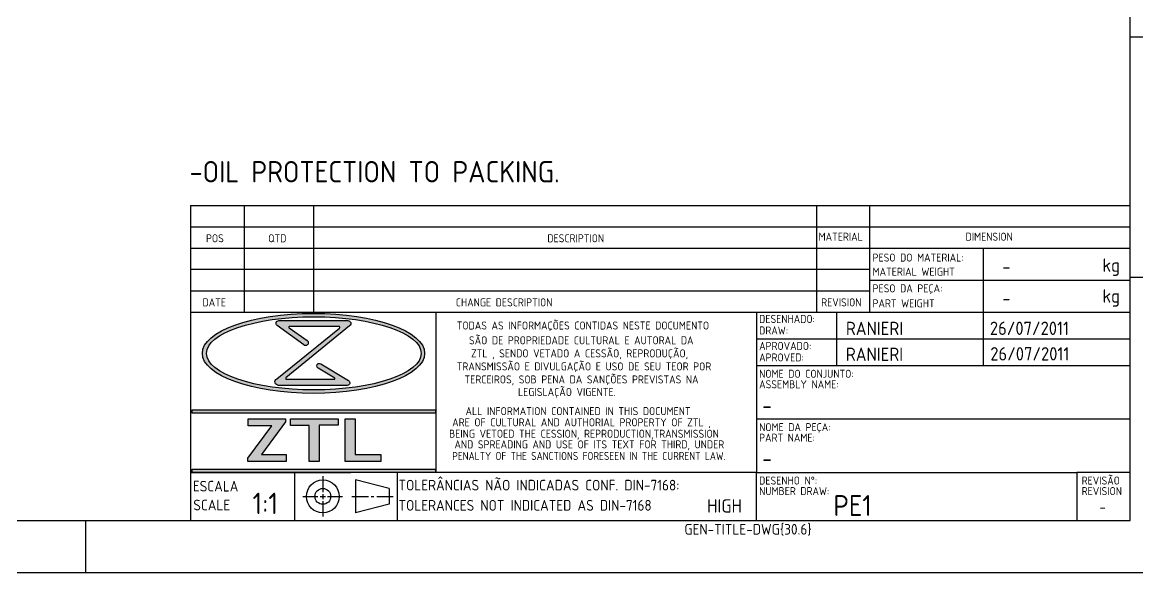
# Model space of a CAD drawing. Extents: x -1001 to 90, y -138 to 385.
# Drawn here: x -652.1 to -276, y -137.9 to 47.7 of the extents above; entities that cross this region are included whole.
import ezdxf
from ezdxf.enums import TextEntityAlignment as Align

# ---------------------------------------------------------------- set-up
doc = ezdxf.new("R2010")
doc.units = 0
doc.header["$LTSCALE"] = 0.5
doc.layers.get('0').update_dxf_attribs({"linetype": 'CONTINUOUS'})
for name, color, linetype, lineweight in [('AM_0', 7, 'CONTINUOUS', 30), ('AM_8', 1, 'CONTINUOUS', 25), ('AM_BOR', 7, 'CONTINUOUS', 50)]:
    doc.layers.add(name, color=color, linetype=linetype, lineweight=lineweight)
doc.styles.add('ACISOTS', font='isocp.shx', dxfattribs={"height": 1})
doc.styles.get("Standard").update_dxf_attribs({"font": 'ISOCP.SHX'})

# ---------------------------------------------------------------- blocks, each defined once
blk = doc.blocks.new('A3 ZTL')
for p, q in [((401.17, 9.78), (401.17, 280.82)), ((19.57, 9.78), (401.17, 9.78))]:
    blk.add_line(p, q)
at = {"layer": 'AM_BOR', "color": 135, "lineweight": 25}
for p, q in [((406.07, 100.29), (401.17, 100.29)), ((406.07, 55.28), (401.17, 55.28)), ((205.48, 9.78), (205.48, 0)), ((410.96, 0), (0, 0))]:
    blk.add_line(p, q, dxfattribs=at)

msp = doc.modelspace()

# ---------------------------------------------------------------- hatches: boundary and pattern name
at = {"layer": 'AM_8'}
h = msp.add_hatch(color=135, dxfattribs=at)
edge = h.paths.add_edge_path()
edge.add_ellipse((-553.9, -63.93), major_axis=(37.47, 0), ratio=0.359907, start_angle=191.4592, end_angle=452.8175)
edge.add_ellipse((-553.9, -63.93), major_axis=(37.47, 0), ratio=0.359907, start_angle=92.8175, end_angle=191.4592)
edge = h.paths.add_edge_path(flags=16)
edge.add_ellipse((-553.78, -63.93), major_axis=(36.2, 0), ratio=0.340664, start_angle=93.067, end_angle=371.4592)
edge.add_ellipse((-553.78, -63.93), major_axis=(36.2, 0), ratio=0.340664, start_angle=11.4592, end_angle=93.067)
h = msp.add_hatch(color=135, dxfattribs=at)
edge = h.paths.add_edge_path()
edge.add_line((-545.17, -55.39), (-566.26, -72.47))
edge.add_arc((-565.69, -73.52), 1.19, 118.1409, 270)
edge.add_line((-565.69, -74.71), (-542.5, -74.71))
edge.add_arc((-542.53, -73.83), 0.879, 271.9685, 418.9108)
edge.add_line((-542.08, -73.08), (-551.47, -67.42))
edge.add_arc((-551.91, -68.15), 0.855, 58.6682, 238.8052)
edge.add_line((-552.36, -68.88), (-546.74, -72.28))
edge.add_arc((-546.87, -72.45), 0.216, -90, 54.6545, ccw=False)
edge.add_line((-546.87, -72.67), (-563.03, -72.67))
edge.add_arc((-562.99, -72.37), 0.3, 129.2364, 260.8226, ccw=False)
edge.add_line((-563.18, -72.14), (-541.7, -54.6))
edge.add_arc((-542.26, -53.83), 0.952, 306.0702, 450)
edge.add_line((-542.26, -52.88), (-565.55, -52.88))
edge.add_arc((-565.59, -53.8), 0.923, 87.7272, 233.7471)
edge.add_line((-566.13, -54.55), (-557.19, -61.11))
edge.add_arc((-556.61, -60.35), 0.948, 232.4714, 414.7334)
edge.add_line((-556.06, -59.58), (-562.09, -55.32))
edge.add_arc((-561.97, -55.09), 0.259, 90, 242.5235, ccw=False)
edge.add_line((-561.97, -54.83), (-545.31, -54.83))
edge.add_arc((-545.36, -55.14), 0.316, -50.9964, 80.7655, ccw=False)
for points in [[(-594.81, -84.08), (-512.74, -84.08), (-512.74, -82.99), (-594.81, -82.99)], [(-576.04, -99.28), (-576.04, -100.36), (-563.09, -100.36), (-563.09, -98.08), (-571.48, -98.08), (-563.33, -87.06), (-563.33, -85.98), (-575.92, -85.98), (-575.92, -88.37), (-567.94, -88.37)], [(-561.65, -88.25), (-555.41, -88.25), (-555.41, -100.36), (-552, -100.36), (-552, -88.13), (-545.58, -88.13), (-545.58, -85.98), (-561.65, -85.98)], [(-531.2, -100.42), (-531.2, -98.08), (-539.89, -98.08), (-539.89, -85.98), (-543.25, -85.98), (-543.25, -100.42)], [(-512.74, -102.96), (-594.81, -102.96), (-594.81, -104.05), (-512.74, -104.05)]]:
    msp.add_hatch(color=135, dxfattribs=at).paths.add_polyline_path(points)

# ---------------------------------------------------------------- linework, layer by layer
at = {"layer": 'AM_8', "color": 135}
for p, q in [((-595.32, -14.05), (-595.32, -120.25)), ((-595.32, -14.05), (-278.52, -14.05)), ((-577.32, -14.05), (-577.32, -50.05)), ((-553.92, -14.05), (-553.92, -50.05)), ((-384.27, -14.05), (-384.27, -50.05)), ((-366.27, -50.05), (-366.27, -14.05)), ((-595.32, -21.25), (-278.52, -21.25)), ((-595.32, -28.45), (-278.52, -28.45)), ((-328.02, -28.45), (-328.02, -39.25)), ((-278.52, -120.25), (-278.52, -28.45)), ((-366.27, -35.65), (-595.32, -35.65)), ((-366.27, -39.25), (-278.52, -39.25)), ((-328.02, -39.25), (-328.02, -50.05)), ((-595.32, -42.85), (-366.27, -42.85)), ((-595.32, -50.05), (-404.52, -50.05)), ((-512.64, -50.05), (-512.64, -104.05)), ((-404.52, -50.05), (-404.52, -84.25)), ((-404.52, -50.05), (-278.52, -50.05)), ((-377.52, -50.05), (-377.52, -68.05)), ((-328.02, -50.05), (-328.02, -68.05)), ((-565.55, -52.88), (-542.26, -52.88)), ((-404.52, -59.05), (-278.52, -59.05)), ((-404.52, -68.05), (-278.52, -68.05)), ((-594.81, -84.08), (-594.81, -82.99)), ((-594.81, -82.99), (-512.74, -82.99)), ((-512.74, -84.08), (-594.81, -84.08)), ((-575.92, -88.37), (-575.92, -85.98)), ((-575.92, -85.98), (-563.33, -85.98)), ((-563.33, -85.98), (-563.33, -87.06)), ((-561.65, -88.25), (-561.65, -85.98)), ((-561.65, -85.98), (-545.58, -85.98)), ((-545.58, -85.98), (-545.58, -88.13)), ((-543.25, -100.42), (-543.25, -85.98)), ((-543.25, -85.98), (-539.89, -85.98)), ((-539.89, -85.98), (-539.89, -98.08)), ((-512.74, -82.99), (-512.74, -84.08)), ((-404.52, -84.25), (-404.52, -104.05)), ((-404.52, -86.05), (-278.52, -86.05)), ((-576.04, -99.28), (-567.94, -88.37)), ((-567.94, -88.37), (-575.92, -88.37)), ((-563.33, -87.06), (-571.48, -98.08)), ((-555.41, -88.25), (-561.65, -88.25)), ((-555.41, -100.36), (-555.41, -88.25)), ((-552, -88.13), (-552, -100.36)), ((-545.58, -88.13), (-552, -88.13)), ((-576.04, -100.36), (-576.04, -99.28)), ((-563.09, -100.36), (-576.04, -100.36)), ((-571.48, -98.08), (-563.09, -98.08)), ((-563.09, -98.08), (-563.09, -100.36)), ((-552, -100.36), (-555.41, -100.36)), ((-531.2, -100.42), (-543.25, -100.42)), ((-539.89, -98.08), (-531.2, -98.08)), ((-531.2, -98.08), (-531.2, -100.42)), ((-595.32, -104.05), (-541.32, -104.05)), ((-404.52, -104.05), (-595.32, -104.05)), ((-594.81, -102.96), (-512.74, -102.96)), ((-594.81, -104.05), (-594.81, -102.96)), ((-512.74, -104.05), (-594.81, -104.05)), ((-560.33, -104.05), (-560.33, -120.25)), ((-525.67, -104.05), (-525.67, -120.25)), ((-512.74, -102.96), (-512.74, -104.05)), ((-404.52, -120.25), (-404.52, -104.05)), ((-404.52, -104.05), (-296.52, -104.05)), ((-278.52, -104.05), (-296.52, -104.05)), ((-296.52, -104.05), (-296.52, -120.25)), ((-550.74, -105.35), (-550.74, -110.69)), ((-528.37, -109.48), (-539.69, -106.61)), ((-539.69, -106.61), (-539.69, -117.69)), ((-557.51, -112.15), (-552.43, -112.15)), ((-551.66, -112.15), (-549.87, -112.15)), ((-550.74, -111.44), (-550.74, -113.03)), ((-549.18, -112.15), (-544.13, -112.15)), ((-540.92, -112.15), (-535.36, -112.15)), ((-534.5, -112.15), (-533.6, -112.15)), ((-532.57, -112.15), (-527.05, -112.15)), ((-528.37, -109.48), (-528.37, -114.82)), ((-550.74, -113.75), (-550.74, -118.95)), ((-528.37, -114.82), (-539.69, -117.69)), ((-595.32, -120.25), (-278.52, -120.25))]:
    msp.add_line(p, q, dxfattribs=at)
msp.add_lwpolyline([(-565.55, -52.88), (-542.26, -52.88, -0.726075), (-541.7, -54.6), (-563.18, -72.14, 0.646844), (-563.03, -72.67), (-546.87, -72.67, 0.730915), (-546.74, -72.28), (-552.36, -68.88, -1.001197), (-551.47, -67.42), (-542.08, -73.08, -0.746343), (-542.5, -74.71), (-565.69, -74.71, -0.780296), (-566.26, -72.47), (-545.17, -55.39, 0.647932), (-545.31, -54.83), (-561.97, -54.83, 0.78497), (-562.09, -55.32), (-556.06, -59.58, -1.019937), (-557.19, -61.11), (-566.13, -54.55, -0.740095), (-565.55, -52.88, -0.257794)], format="xyb", dxfattribs=at)
for radius in [5.54, 2.67]:
    msp.add_circle((-550.74, -112.15), radius, dxfattribs=at)
for centre, major_axis, ratio in [((-553.9, -63.93), (-37.47, 0), 0.359907), ((-553.78, -63.93), (-36.2, 0), 0.340664)]:
    msp.add_ellipse(centre, major_axis=major_axis, ratio=ratio, dxfattribs=at)

# ---------------------------------------------------------------- block references
at = {"layer": 'AM_0', "lineweight": 0, "xscale": 1.8, "yscale": 1.8, "zscale": 1.8}
msp.add_blockref('A3 ZTL', (-1000.63, -137.86), dxfattribs=at)

# ---------------------------------------------------------------- texts
at = {"layer": 'AM_8'}
msp.add_text('-OIL PROTECTION TO PACKING.', height=7.2, dxfattribs=at).set_placement((-595.69, -6.3))
at = {"layer": 'AM_8', "color": 135}
for s, height, p in [('POS', 2.7, (-590.14, -26.49)), ('QTD', 2.7, (-569.15, -26.49)), ('                    DESCRIPTION', 2.7, (-505.9, -26.49)), ('MATERIAL', 2.7, (-383.56, -25.96)), ('DIMENSION', 2.7, (-334.01, -25.96)), ('PESO DO MATERIAL:', 2.7, (-365.36, -32.99)), ('kg', 4.5, (-287.82, -36.44)), ('MATERIAL WEIGHT', 2.7, (-365.36, -37.77)), ('PESO DA PEÇA:', 2.7, (-365.36, -43.37)), ('kg', 4.5, (-287.82, -46.83)), ('DATE', 2.7, (-591.33, -48.09)), ('CHANGE DESCRIPTION', 2.7, (-505.9, -48.09)), ('REVISION', 2.7, (-382.69, -48.09)), ('PART WEIGHT', 2.7, (-365.36, -48.41)), ('TODAS AS INFORMAÇÕES CONTIDAS NESTE DOCUMENTO', 2.7, (-505.59, -55.9)), ('DESENHADO:', 2.7, (-403.61, -53.69)), ('DRAW:', 2.7, (-403.61, -57.57)), ('SÃO DE PROPRIEDADE CULTURAL E AUTORAL DA', 2.7, (-501.46, -60.89)), ('APROVADO:', 2.7, (-403.61, -62.78)), ('ZTL , SENDO VETADO A CESSÃO, REPRODUÇÃO,', 2.7, (-500.77, -65.28)), ('TRANSMISSÃO E DIVULGAÇÃO E USO DE SEU TEOR POR', 2.7, (-505.59, -69.68)), ('APROVED:', 2.7, (-403.61, -66.66)), ('TERCEIROS, SOB PENA DA SANÇÕES PREVISTAS NA', 2.7, (-502.98, -74.07)), ('NOME DO CONJUNTO:', 2.7, (-403.61, -72.16)), ('LEGISLAÇÃO VIGENTE.', 2.7, (-484.92, -78.3)), ('ASSEMBLY NAME:', 2.7, (-403.61, -75.71)), ('ALL INFORMATION CONTAINED IN THIS DOCUMENT', 2.7, (-502.62, -84.76)), ('ARE OF CULTURAL AND AUTHORIAL PROPERTY OF ZTL ,', 2.7, (-507.12, -88.53)), ('BEING VETOED THE CESSION, REPRODUCTION,TRANSMISSION', 2.7, (-508.17, -92.37)), ('NOME DA PEÇA:', 2.7, (-403.61, -90.16)), ('AND SPREADING AND USE OF ITS TEXT FOR THIRD, UNDER', 2.7, (-506.35, -95.96)), ('PART NAME:', 2.7, (-403.61, -93.71)), ('REVISÃO', 2.7, (-294.85, -108.16)), ('ESCALA', 3.6, (-594.58, -110.5)), ('TOLERÂNCIAS NÃO INDICADAS CONF. DIN-7168:', 3.6, (-525.22, -110.16)), ('DESENHO N%%d:', 2.7, (-403.61, -108.16)), ('NUMBER DRAW:', 2.7, (-403.61, -111.71)), ('REVISION', 2.7, (-294.85, -111.71)), ('1:1', 7.2, (-574.44, -118.11)), ('SCALE', 3.6, (-594.41, -116.86)), ('TOLERANCES NOT INDICATED AS DIN-7168', 3.6, (-525.22, -116.96))]:
    msp.add_text(s, height=height, dxfattribs=at).set_placement(p)
at = {"layer": 'AM_8', "color": 135, "width": 0.95}
msp.add_text('PENALTY OF THE SANCTIONS FORESEEN IN THE CURRENT LAW.', height=2.7, dxfattribs=at).set_placement((-507.13, -99.88))
at = {"layer": 'AM_8', "color": 135}
for p in [(-321.61, -34.7), (-321.61, -45.41)]:
    msp.add_attdef('-', text='', height=4.5, dxfattribs=at).set_placement(p, align=Align.MIDDLE_LEFT)
for tag, p, height in [('RANIERI', (-374.36, -57.78), 4.5), ('26/07/2011', (-325.8, -57.73), 4.5), ('RANIERI', (-374.37, -66.49), 4.5), ('26/07/2011', (-325.66, -66.34), 4.5), ('-', (-402.59, -84.21), 5.4), ('-', (-402.59, -102.07), 5.4), ('PE1', (-378.57, -118.75), 7.04)]:
    msp.add_attdef(tag, p, '', height=height, dxfattribs=at)
for tag, height, p in [('HIGH', 4.5, (-415.28, -115.36)), ('-', 3.52, (-287.77, -115.77))]:
    msp.add_attdef(tag, text='', height=height, dxfattribs=at).set_placement(p, align=Align.MIDDLE_CENTER)
at = {"layer": 'AM_8', "color": 135, "style": 'ACISOTS'}
msp.add_attdef('GEN-TITLE-DWG{30.6}', (-428.81, -125.03), '', height=3.6, dxfattribs=at)

doc.saveas('drawing.dxf')
